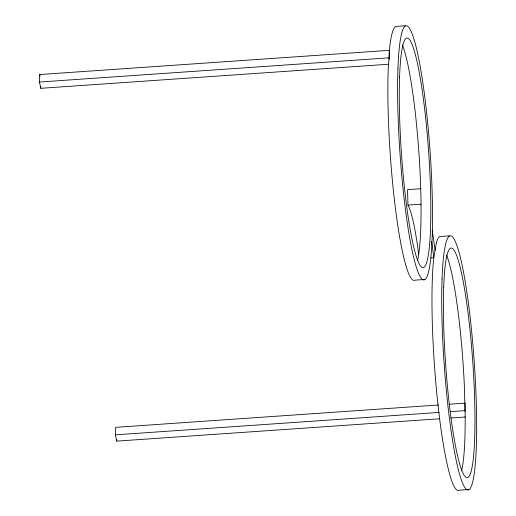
<?xml version="1.0" encoding="UTF-8"?>
<svg xmlns="http://www.w3.org/2000/svg" width="516" height="516" viewBox="0 0 516 516"><rect width="100%" height="100%" fill="white"/><g stroke="black" fill="none" stroke-linecap="round" stroke-linejoin="round"><path stroke-width="0.77" d="M388.716 64.229L40.79 88.313L39.474 82.031L39.706 74.536L389.238 50.342L389.438 51.31M40.79 88.313L40.841 86.817M439.735 418.76L116.719 441.122L115.397 434.84L115.636 427.345L438.645 404.983M116.719 441.122L116.764 439.619M389.328 59.411L389.238 50.342M465.058 411.258L465.161 403.151L449.094 404.26M405.35 25.8L395.643 26.471A127.413 15.08 86 0 0 389.683 47.678L388.213 69.583A127.413 15.08 86 0 0 395.591 209.638A127.413 15.08 86 0 0 414.961 280.143L424.668 279.472M39.474 82.031L389 57.837M420.572 188.759L407.543 189.662L407.975 205.104A94.241 11.152 86 0 1 418.708 254.394M407.975 205.104L421.011 204.201M449.481 235.857L439.767 236.528A127.413 15.08 86 0 0 436.343 243.03L433.808 257.736A127.413 15.08 86 0 0 437.916 404.338A127.413 15.08 86 0 0 459.085 490.2L468.799 489.529M430.744 257.948L433.808 257.736A94.241 11.152 86 0 0 431.582 241.282M115.397 434.84L439.213 412.419M450.468 411.645L464.929 410.646M450.984 417.979L465.445 416.98M39.706 74.536L40.035 76.11M446.54 254.988A115.081 13.616 86 0 1 464.342 385.658L465.135 414.045A115.081 13.616 86 0 1 461.556 470.863M432.195 230.381A123.214 14.583 86 0 1 435.078 250.383M402.409 44.937A115.081 13.616 86 0 1 418.798 151.149A115.081 13.616 86 0 1 417.579 260.18M443.702 287.07A115.081 13.616 86 0 0 464.174 475.313A115.081 13.616 86 0 0 469.534 325.686A115.081 13.616 86 0 0 443.702 287.07M442.051 278.969A127.413 15.08 86 0 0 464.71 487.388A127.413 15.08 86 0 0 470.65 321.72A127.413 15.08 86 0 0 442.051 278.969M399.577 77.019A115.081 13.616 86 0 0 420.043 265.263A115.081 13.616 86 0 0 425.403 115.629A115.081 13.616 86 0 0 399.577 77.019M397.92 68.912A127.413 15.08 86 0 0 420.585 277.331A127.413 15.08 86 0 0 426.519 111.662A127.413 15.08 86 0 0 397.92 68.912"/></g></svg>
